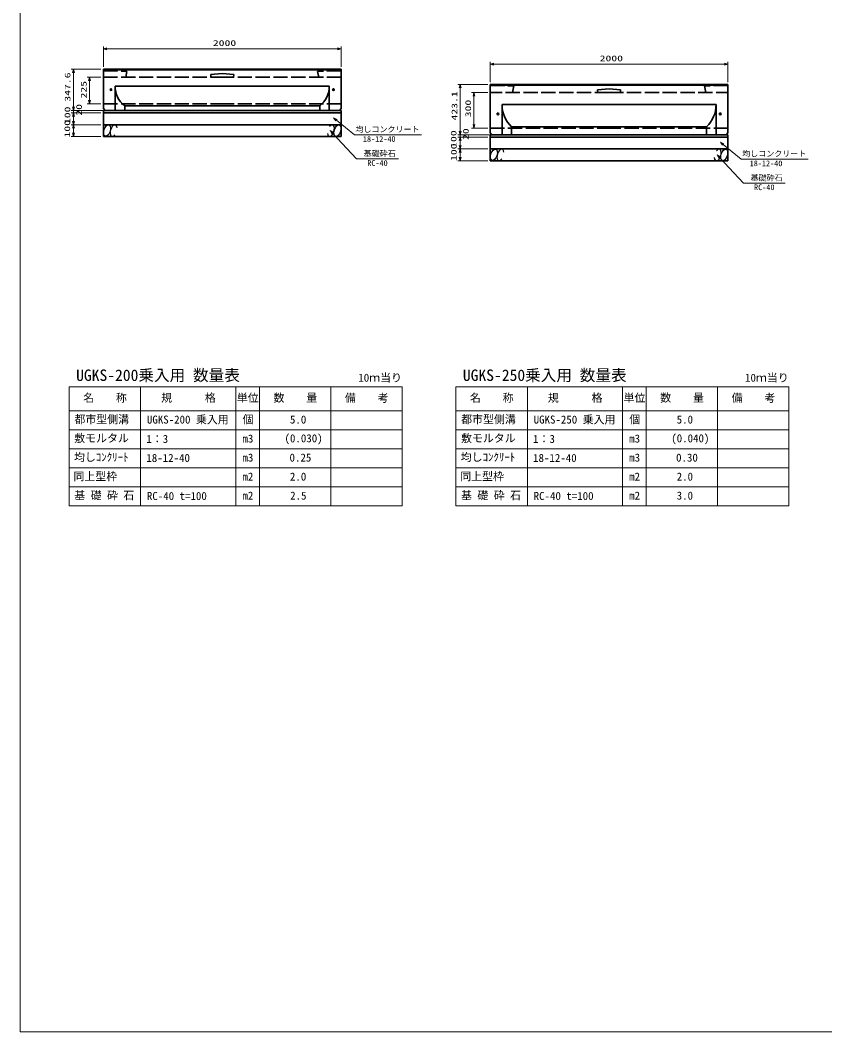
# Model space of a CAD drawing. Units: millimetres on the paper. Extents: x 15 to 1224, y 2 to 859.
# Drawn here: x 15 to 353.3, y 15 to 440.5 of the extents above; entities that cross this region are included whole.
import ezdxf
from ezdxf.enums import TextEntityAlignment as Align

# ---------------------------------------------------------------- set-up
doc = ezdxf.new("R2010")
doc.units = ezdxf.units.MM
doc.linetypes.add('DASHED', pattern=[7.5, 6, -1.5])
doc.linetypes.add('USER4', pattern=[6.773336, 0.846667, -0.846667, 0.846667, -0.846667, 0.846667, -0.846667, 0.846667, -0.846667])
for name, color, linetype, lineweight in [('D-BMK-HTXT', 7, 'Continuous', 13), ('D-STR-DIM（寸法）', 7, 'Continuous', 13), ('D-STR-HTXT(均しCON-旗)', 7, 'Continuous', 13), ('D-STR-HTXT(基礎砕石-旗)', 7, 'Continuous', 13), ('D-STR-STRF(グリ)', 7, 'Continuous', 25), ('D-STR（構造物）', 1, 'Continuous', 35)]:
    doc.layers.add(name, color=color, linetype=linetype, lineweight=lineweight)
doc.styles.add('ＭＳ ゴシック', font='')
doc.styles.get('ＭＳ ゴシック').set_extended_font_data('MS Gothic')

# ---------------------------------------------------------------- blocks, each defined once
blk = doc.blocks.new('_Open30')
at = {"color": 7, "linetype": 'Continuous', "lineweight": 13}
for p, q in [((-1, 0.2679), (0, 0)), ((0, 0), (-1, -0.2679)), ((0, 0), (-1, 0))]:
    blk.add_line(p, q, dxfattribs=at)

msp = doc.modelspace()

# ---------------------------------------------------------------- linework, layer by layer
at = {"layer": 'D-BMK-HTXT'}
for p, q in [((35.602, 286.243), (175.602, 286.243)), ((35.602, 286.243), (35.602, 236.243)), ((65.602, 286.243), (65.602, 236.243)), ((105.602, 286.243), (105.602, 236.243)), ((115.602, 286.243), (115.602, 236.243)), ((145.602, 286.243), (145.602, 236.243)), ((175.602, 286.243), (175.602, 236.243)), ((198.211, 286.243), (338.211, 286.243)), ((198.211, 286.243), (198.211, 236.243)), ((228.211, 286.243), (228.211, 236.243)), ((268.211, 286.243), (268.211, 236.243)), ((278.211, 286.243), (278.211, 236.243)), ((308.211, 286.243), (308.211, 236.243)), ((338.211, 286.243), (338.211, 236.243)), ((35.602, 276.243), (175.602, 276.243)), ((198.211, 276.243), (338.211, 276.243)), ((35.602, 268.243), (175.602, 268.243)), ((198.211, 268.243), (338.211, 268.243)), ((35.602, 260.243), (175.602, 260.243)), ((198.211, 260.243), (338.211, 260.243)), ((35.602, 252.243), (175.602, 252.243)), ((198.211, 252.243), (338.211, 252.243)), ((35.602, 244.243), (175.602, 244.243)), ((198.211, 244.243), (338.211, 244.243)), ((35.602, 236.243), (175.602, 236.243)), ((198.211, 236.243), (338.211, 236.243))]:
    msp.add_line(p, q, dxfattribs=at)
at = {"layer": 'D-STR-DIM（寸法）', "color": 2}
for p, q in [((14.994, 858.635), (14.994, 15.02)), ((14.994, 15.02), (1218.601, 15.02))]:
    msp.add_line(p, q, dxfattribs=at)
at = {"layer": 'D-STR-DIM（寸法）'}
for p, q in [((49.933, 420.947), (49.933, 429.43)), ((51.433, 428.43), (148.433, 428.43)), ((149.933, 420.947), (149.933, 429.43)), ((212.569, 414.507), (212.569, 422.99)), ((214.069, 421.99), (311.069, 421.99)), ((312.569, 414.507), (312.569, 422.99)), ((48.933, 419.947), (36.354, 419.947)), ((37.354, 418.447), (37.354, 404.072)), ((48.933, 416.542), (43.15, 416.542)), ((44.15, 415.042), (44.15, 406.822)), ((211.569, 413.507), (198.989, 413.507)), ((199.989, 412.007), (199.989, 393.852)), ((211.569, 410.102), (204.779, 410.102)), ((205.779, 408.602), (205.779, 396.602)), ((37.354, 404.072), (37.354, 405.572)), ((48.933, 405.322), (43.15, 405.322)), ((49.683, 402.572), (36.354, 402.572)), ((48.933, 402.572), (36.354, 402.572)), ((48.933, 401.572), (36.354, 401.572)), ((48.933, 401.572), (36.354, 401.572)), ((37.354, 402.572), (37.354, 401.572)), ((37.354, 400.072), (37.354, 398.572)), ((37.354, 400.072), (37.354, 398.072)), ((48.933, 396.572), (36.354, 396.572)), ((48.933, 396.572), (36.354, 396.572)), ((48.933, 391.572), (36.354, 391.572)), ((37.354, 395.072), (37.354, 393.072)), ((212.319, 392.352), (198.989, 392.352)), ((211.569, 392.352), (198.989, 392.352)), ((199.989, 393.852), (199.989, 395.352)), ((199.989, 392.352), (199.989, 391.352)), ((211.569, 395.102), (204.779, 395.102)), ((211.569, 391.352), (198.989, 391.352)), ((211.569, 391.352), (198.989, 391.352)), ((199.989, 389.852), (199.989, 388.352)), ((199.989, 389.852), (199.989, 387.852)), ((211.569, 386.352), (198.989, 386.352)), ((211.569, 386.352), (198.989, 386.352)), ((199.989, 384.852), (199.989, 382.852)), ((211.569, 381.352), (198.989, 381.352))]:
    msp.add_line(p, q, dxfattribs=at)
at = {"layer": 'D-STR-HTXT(均しCON-旗)'}
for points in [[(183.69, 392.262), (155.482, 392.262), (147.924, 398.476)], [(346.325, 382.042), (318.118, 382.042), (310.559, 388.256)]]:
    msp.add_lwpolyline(points, dxfattribs=at)
at = {"layer": 'D-STR-HTXT(基礎砕石-旗)'}
for points in [[(174.005, 382.183), (156.434, 382.183), (146.344, 393.049)], [(336.64, 371.963), (319.069, 371.963), (308.979, 382.829)]]:
    msp.add_lwpolyline(points, dxfattribs=at)
at = {"layer": 'D-STR-STRF(グリ)'}
for centre, major_axis in [((51.509, 394.096), (0.79, 2.421)), ((148.358, 394.049), (-0.79, -2.421)), ((214.144, 383.876), (0.79, 2.421)), ((310.993, 383.829), (-0.79, -2.421))]:
    msp.add_ellipse(centre, major_axis=major_axis, ratio=0.5139, dxfattribs=at)
for centre, major_axis in [((54.249, 394.096), (0.79, 2.421)), ((145.617, 394.049), (-0.79, -2.421)), ((216.884, 383.876), (0.79, 2.421)), ((308.253, 383.829), (-0.79, -2.421))]:
    msp.add_ellipse(centre, major_axis=major_axis, ratio=0.5139, start_param=5.3575563, end_param=10.3750652, dxfattribs=at)
at = {"layer": 'D-STR（構造物）'}
for p, q in [((49.933, 403.322), (49.933, 419.947)), ((49.933, 419.947), (99.933, 419.947)), ((49.933, 419.697), (99.933, 419.697)), ((149.933, 419.947), (99.933, 419.947)), ((149.933, 419.697), (99.933, 419.697)), ((149.933, 403.322), (149.933, 419.947)), ((54.933, 412.822), (99.933, 412.822)), ((54.933, 412.822), (54.933, 402.572)), ((144.933, 412.822), (99.933, 412.822)), ((144.933, 412.822), (144.933, 402.572)), ((212.569, 413.507), (262.569, 413.507)), ((212.569, 393.102), (212.569, 413.507)), ((262.569, 413.257), (212.569, 413.257)), ((312.569, 413.507), (262.569, 413.507)), ((262.569, 413.257), (312.569, 413.257)), ((312.569, 393.102), (312.569, 413.507)), ((58.933, 404.486), (58.933, 402.572)), ((58.933, 404.486), (99.933, 404.486)), ((140.933, 404.486), (99.933, 404.486)), ((140.933, 404.486), (140.933, 402.572)), ((262.569, 405.102), (217.569, 405.102)), ((217.569, 405.102), (217.569, 392.352)), ((262.569, 405.102), (307.569, 405.102)), ((307.569, 405.102), (307.569, 392.352)), ((49.933, 403.322), (50.683, 402.572)), ((149.933, 402.572), (49.933, 402.572)), ((49.933, 402.572), (49.933, 401.572)), ((49.933, 401.572), (149.933, 401.572)), ((49.933, 401.572), (149.933, 401.572)), ((49.933, 401.572), (49.933, 396.572)), ((99.933, 402.572), (50.683, 402.572)), ((99.933, 402.572), (149.183, 402.572)), ((149.933, 403.322), (149.183, 402.572)), ((149.933, 402.572), (149.933, 401.572)), ((149.933, 401.572), (149.933, 396.572)), ((49.933, 396.572), (149.933, 396.572)), ((49.933, 396.572), (49.933, 391.572)), ((49.933, 396.572), (149.933, 396.572)), ((149.933, 396.572), (149.933, 391.572)), ((49.933, 391.572), (149.933, 391.572)), ((213.319, 392.352), (212.569, 393.102)), ((312.569, 392.352), (212.569, 392.352)), ((212.569, 392.352), (212.569, 391.352)), ((262.569, 392.352), (213.319, 392.352)), ((221.569, 395.612), (262.569, 395.612)), ((221.569, 395.612), (221.569, 392.352)), ((303.569, 395.612), (262.569, 395.612)), ((262.569, 392.352), (311.819, 392.352)), ((303.569, 395.612), (303.569, 392.352)), ((311.819, 392.352), (312.569, 393.102)), ((312.569, 392.352), (312.569, 391.352)), ((212.569, 391.352), (312.569, 391.352)), ((212.569, 391.352), (312.569, 391.352)), ((212.569, 391.352), (212.569, 386.352)), ((312.569, 391.352), (312.569, 386.352)), ((212.569, 386.352), (312.569, 386.352)), ((212.569, 386.352), (212.569, 381.352)), ((212.569, 386.352), (312.569, 386.352)), ((312.569, 386.352), (312.569, 381.352)), ((212.569, 381.352), (312.569, 381.352))]:
    msp.add_line(p, q, dxfattribs=at)
at = {"layer": 'D-STR（構造物）', "linetype": 'USER4'}
for p, q in [((49.933, 419.197), (49.933, 419.276)), ((149.933, 419.197), (149.933, 419.276)), ((212.569, 413.11), (212.569, 413.189)), ((312.569, 413.11), (312.569, 413.189))]:
    msp.add_line(p, q, dxfattribs=at)
at = {"layer": 'D-STR（構造物）', "linetype": 'DASHED'}
for p, q in [((49.933, 419.197), (59.849, 418.949)), ((59.849, 418.949), (59.365, 416.542)), ((99.933, 418.129), (95.094, 417.645)), ((95.094, 417.645), (95.183, 416.542)), ((99.933, 418.129), (104.773, 417.645)), ((104.773, 417.645), (104.683, 416.542)), ((149.933, 419.197), (140.018, 418.949)), ((140.018, 418.949), (140.502, 416.542)), ((49.933, 416.542), (99.933, 416.542)), ((149.933, 416.542), (99.933, 416.542)), ((212.569, 413.11), (222.484, 412.863)), ((222.484, 412.863), (221.929, 410.102)), ((312.569, 413.11), (302.653, 412.863)), ((302.653, 412.863), (303.208, 410.102)), ((262.569, 410.102), (212.569, 410.102)), ((257.729, 411.205), (262.569, 411.689)), ((257.819, 410.102), (257.729, 411.205)), ((267.408, 411.205), (262.569, 411.689)), ((262.569, 410.102), (312.569, 410.102)), ((267.319, 410.102), (267.408, 411.205)), ((49.933, 405.322), (99.933, 405.322)), ((149.933, 405.322), (99.933, 405.322)), ((212.569, 395.102), (262.569, 395.102)), ((312.569, 395.102), (262.569, 395.102))]:
    msp.add_line(p, q, dxfattribs=at)
at = {"layer": 'D-STR（構造物）'}
for centre, radius in [((53.183, 411.322), 0.35), ((53.183, 411.322), 0.3), ((146.683, 411.322), 0.35), ((146.683, 411.322), 0.3), ((215.819, 401.102), 0.35), ((309.319, 401.102), 0.35)]:
    msp.add_circle(centre, radius, dxfattribs=at)
for centre, radius, start, end in [((65.118, 412.582), 10.188, 178.64604, 232.62006), ((134.748, 412.582), 10.188, 307.37994, 1.35396), ((230.715, 405.055), 13.147, 179.79559, 225.91437), ((294.422, 405.055), 13.147, 314.08563, 0.20441)]:
    msp.add_arc(centre, radius, start, end, dxfattribs=at)

# ---------------------------------------------------------------- block references
at = {"layer": 'D-STR-DIM（寸法）', "xscale": 1.5, "yscale": 1.5}
for p, rotation in [((49.933, 428.43), 180), ((212.569, 421.99), 180), ((37.354, 419.947), 90), ((44.15, 416.542), 90), ((199.989, 413.507), 90), ((205.779, 410.102), 90), ((44.15, 405.322), 270), ((37.354, 402.572), 270), ((37.354, 402.572), 270), ((37.354, 401.572), 90), ((37.354, 401.572), 90), ((37.354, 396.572), 270), ((37.354, 396.572), 90), ((205.779, 395.102), 270), ((37.354, 391.572), 270), ((199.989, 392.352), 270), ((199.989, 392.352), 270), ((199.989, 391.352), 90), ((199.989, 391.352), 90), ((199.989, 386.352), 270), ((199.989, 386.352), 90), ((199.989, 381.352), 270)]:
    msp.add_blockref('_Open30', p, dxfattribs=dict(at, rotation=rotation))
for p in [(149.933, 428.43), (312.569, 421.99)]:
    msp.add_blockref('_Open30', p, dxfattribs=at)
at = {"layer": 'D-STR-HTXT(均しCON-旗)', "xscale": 1.5, "yscale": 1.5, "rotation": 140.57786}
for p in [(146.765, 399.429), (309.4, 389.209)]:
    msp.add_blockref('_Open30', p, dxfattribs=at)
at = {"layer": 'D-STR-HTXT(基礎砕石-旗)', "xscale": 1.5, "yscale": 1.5, "rotation": 132.88015}
for p in [(145.323, 394.148), (307.958, 383.928)]:
    msp.add_blockref('_Open30', p, dxfattribs=at)

# ---------------------------------------------------------------- texts
at = {"layer": 'D-BMK-HTXT', "style": 'ＭＳ ゴシック'}
for s, height, p in [('UGKS-200乗入用 数量表', 4.811, (38.491, 287.334)), ('UGKS-250乗入用 数量表', 4.811, (201.101, 287.334)), ('10ｍ当り', 3.367, (157.142, 287.439)), ('10ｍ当り', 3.367, (319.751, 287.439)), ('名\u3000\u3000称', 3.367, (41.438, 278.961)), ('規\u3000\u3000\u3000格', 3.367, (74.242, 278.979)), ('単位', 3.367, (106.061, 278.943)), ('数\u3000\u3000量', 3.367, (121.492, 278.979)), ('備\u3000\u3000考', 3.367, (151.509, 278.939)), ('名\u3000\u3000称', 3.367, (204.048, 278.961)), ('規\u3000\u3000\u3000格', 3.367, (236.852, 278.979)), ('単位', 3.367, (268.67, 278.943)), ('数\u3000\u3000量', 3.367, (284.101, 278.979)), ('備\u3000\u3000考', 3.367, (314.119, 278.939)), ('都市型側溝', 3.367, (37.779, 269.943)), ('UGKS-200 乗入用', 3.367, (68.25, 269.836)), ('個', 3.367, (108.479, 269.925)), ('5.0', 3.367, (128.392, 269.845)), ('都市型側溝', 3.367, (200.388, 269.943)), ('UGKS-250 乗入用', 3.367, (230.86, 269.836)), ('個', 3.367, (271.088, 269.925)), ('5.0', 3.367, (291.001, 269.845)), ('敷モルタル', 3.367, (37.708, 261.988)), ('1：3', 3.367, (68.019, 261.693)), ('m3', 3.367, (108.426, 261.845)), ('(0.030)', 3.367, (126.113, 261.962)), ('敷モルタル', 3.367, (200.317, 261.988)), ('1：3', 3.367, (230.628, 261.693)), ('m3', 3.367, (271.035, 261.845)), ('(0.040)', 3.367, (288.722, 261.962)), ('均しｺﾝｸﾘｰﾄ', 3.367, (37.584, 254.006)), ('18-12-40', 3.367, (68.019, 253.693)), ('m3', 3.367, (108.426, 253.845)), ('0.25', 3.367, (128.221, 253.845)), ('均しｺﾝｸﾘｰﾄ', 3.367, (200.193, 254.006)), ('18-12-40', 3.367, (230.628, 253.693)), ('m3', 3.367, (271.035, 253.845)), ('0.30', 3.367, (290.741, 253.845)), ('同上型枠', 3.367, (37.388, 245.961)), ('m2', 3.367, (108.417, 245.845)), ('2.0', 3.367, (128.392, 245.845)), ('同上型枠', 3.367, (199.997, 245.961)), ('m2', 3.367, (271.027, 245.845)), ('2.0', 3.367, (291.001, 245.845)), ('基 礎 砕 石', 3.367, (37.708, 237.952)), ('基 礎 砕 石', 3.367, (200.317, 237.952)), ('RC-40 t=100', 3.367, (68.251, 237.693)), ('m2', 3.367, (108.417, 237.845)), ('2.5', 3.367, (128.482, 237.845)), ('RC-40 t=100', 3.367, (230.86, 237.693)), ('m2', 3.367, (271.027, 237.845)), ('3.0', 3.367, (291.001, 237.845))]:
    msp.add_text(s, height=height, dxfattribs=at).set_placement(p, align=Align.BOTTOM_LEFT)
at = {"layer": 'D-STR-DIM（寸法）', "style": 'ＭＳ ゴシック', "width": 1.5}
for p in [(95.975, 428.967), (258.61, 422.527)]:
    msp.add_text('2000', height=2.405, dxfattribs=at).set_placement(p, align=Align.BOTTOM_LEFT)
for s, p in [('347.6', (36.816, 406.26)), ('225', (43.612, 407.599)), ('423.1', (199.489, 398.347)), ('20', (41.638, 400.357)), ('300', (205.242, 399.686)), ('100', (36.772, 396.839)), ('100', (36.675, 391.174)), ('100', (199.127, 386.825)), ('20', (204.274, 390.137)), ('100', (199.229, 381.313))]:
    msp.add_text(s, height=2.405, rotation=90, dxfattribs=at).set_placement(p, align=Align.BOTTOM_LEFT)
at = {"layer": 'D-STR-HTXT(均しCON-旗)', "style": 'ＭＳ ゴシック'}
for s, p in [('均しコンクリート', (155.929, 392.673)), ('18-12-40', (159.063, 388.611)), ('均しコンクリート', (318.565, 382.453)), ('18-12-40', (321.699, 378.391))]:
    msp.add_text(s, height=2.405, dxfattribs=at).set_placement(p, align=Align.BOTTOM_LEFT)
at = {"layer": 'D-STR-HTXT(基礎砕石-旗)', "style": 'ＭＳ ゴシック'}
for s, p in [('基礎砕石', (159.417, 382.517)), ('RC-40', (160.905, 378.532)), ('基礎砕石', (322.053, 372.297)), ('RC-40', (323.54, 368.312))]:
    msp.add_text(s, height=2.405, dxfattribs=at).set_placement(p, align=Align.BOTTOM_LEFT)

doc.saveas('drawing.dxf')
